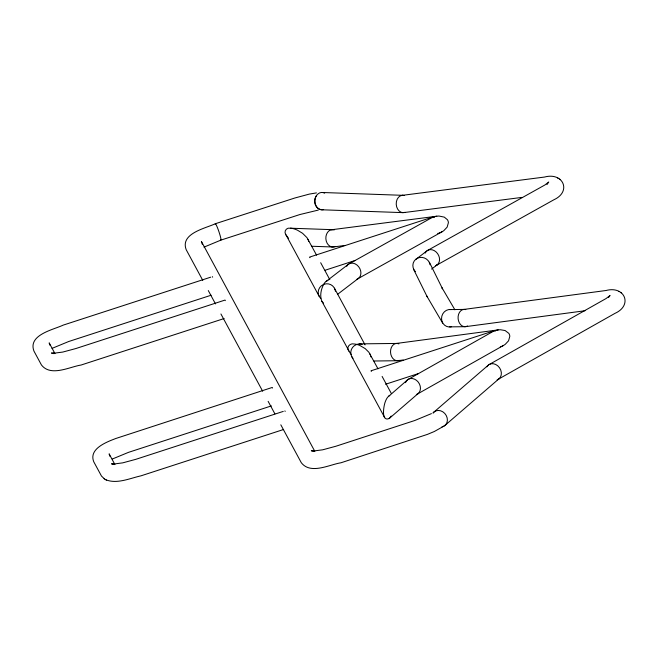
<?xml version="1.0" encoding="UTF-8"?>
<svg xmlns="http://www.w3.org/2000/svg" width="658" height="658" viewBox="0 0 658 658"><rect width="100%" height="100%" fill="white"/><g stroke="black" fill="none" stroke-linecap="round" stroke-linejoin="round"><path stroke-width="0.99" d="M433.795 216.795L434.214 217.527M495.392 331.064L495.063 330.612M546.946 184.577L548.739 182.027L544.923 184.964L427.527 250.476M608.486 297.581L610.048 295.491L606.076 298.535L489.108 364.581M323.604 209.589A8.677 7.065 88.3 0 1 321.392 209.762L320.956 209.688A8.653 7.468 -88 0 1 315.108 204.12A8.653 7.468 -88 0 1 316.572 195.459L316.876 195.056A8.677 7.065 88.3 0 1 324.665 193.139M407.335 380.02L387.726 397.136A163.373 30.712 74.6 0 0 385.341 401.602C383.713 405.493 380.801 422.049 389.199 418.521L418.266 393.426M389.199 418.521L390.21 417.452A163.373 30.712 74.6 0 0 391.173 416.021M433.137 412.928A8.677 7.394 53.8 0 1 433.77 412.229L488.368 365.1M445.186 425.224L499.077 378.704M348.395 264.277L325.463 281.92A124.51 27.488 74.9 0 0 323.752 284.207C321.014 289.323 319.591 295.829 321.894 301.348L350.253 353.297M388.73 396.075L389.75 395.4M337.48 294.406L358.47 278.342M415.708 259.482L427.165 250.714M431.599 269.089L437.348 264.68M326.195 281.27L328.013 280.39M444.183 425.981L434.305 431.516L427.461 434.37L340.976 462.78C329.535 464.548 310.609 474.837 301.298 462.714L280.818 424.813M52.072 348.37L68.662 341.527L211.095 295.236M408.445 379.255L492.431 331.829A16.598 16.277 -30.2 0 1 500.417 329.748L505.13 330.546L508.799 333.343A6.193 6.07 -30.2 0 1 509.81 336.361L508.56 340.803L505.286 344.29A16.491 16.162 -30.2 0 1 502.038 346.157M417.156 394.191L503.403 345.491M498.336 379.23L615.008 313.348C633.021 305.287 624.763 285.449 606.018 290.507L463.709 309.449M349.135 263.809L430.998 218.135A16.491 16.17 -26.5 0 1 433.803 216.934L433.819 216.918A16.573 16.261 -26.5 0 1 439.001 216.046L444.298 217.124L447.382 219.682A6.193 6.078 -26.5 0 1 448.394 222.7L447.144 227.133L443.862 230.613A16.598 16.286 -26.5 0 1 439.174 233.014M357.738 278.811L441.979 231.813M436.641 265.19L553.839 199.793C571.876 191.577 563.158 171.903 544.536 177.051L402.137 195.368M431.442 413.611L414.762 420.511L335.827 446.264L322.65 449.817L313.307 451.026L314.211 451.026L311.308 450.763L312.821 451.034M203.972 247.145L220.899 240.112L299.908 214.533L318.291 210.091M112.288 459.037L128.524 452.342L271.384 405.912M210.733 277.174L63.102 325.151C53.561 329.707 27.702 334.774 33.961 351.117L41.438 364.96C50.748 377.083 69.674 366.794 81.115 365.026L224.164 318.53M433.811 216.729L309.589 257.105L309.902 257.697M325.11 270.241L355.18 260.469M495.079 330.472L371.022 370.791L371.334 371.383M283.261 411.406L135.852 459.317L122.742 462.854L113.472 464.071L114.377 464.096L111.498 463.832L113.003 464.145M385.572 384.247L418.57 373.522M283.631 429.477L140.985 475.833C129.947 478.267 117.264 484.247 105.971 479.838M500.327 346.799L500.606 346.708A16.491 16.162 -30.2 0 0 501.322 346.445M465.535 326.656L584.995 310.749M396.034 343.501L498.196 329.897M398.123 360.666L403.206 359.992M403.831 212.592L521.835 197.408M331.632 229.741L436.772 216.219M333.606 246.923L344.784 245.483M316.432 192.901L309.342 194.094L294.776 198.017L215.347 223.728C205.806 228.293 179.938 233.351 186.198 249.695L202.779 280.374M449.932 309.581L464.12 309.416M449.702 326.87L465.124 326.689M359.087 343.879L396.848 343.443M373.917 361.003L397.3 360.732M332.487 229.675L290.417 228.203C286.452 227.207 283.368 231.575 285.967 234.865L319.188 296.347M322.42 192.498L402.992 195.327M321.869 209.787L402.976 212.633M311.621 246.248L332.751 246.989M290.417 228.203L291.716 228.342A163.373 42.153 69.4 0 1 297.539 230.234L302.565 233.294L306.965 237.645L316.572 255.131M321.4 209.754L320.94 209.688A8.677 7.065 88.3 0 1 315.363 204.103A8.677 7.065 88.3 0 1 316.605 195.401M212.353 276.64L212.649 277.174M284.889 410.88L285.177 411.406M53.923 353.634L51.447 353.009L54.359 353.272L53.446 353.272L62.79 352.063L75.966 348.51L225.02 300.073L225.332 300.657M557.515 177.907L557.959 178.162M559.481 179.091L559.942 179.363M618.824 291.371L619.268 291.634M620.79 292.555L621.251 292.826M113.086 463.939L113.538 464.211M272.552 388.039L272.239 387.455L115.824 438.491C106.974 441.896 88.476 448.649 93.749 461.768L101.488 476.071L104.532 478.966M323.489 303.083L321.894 301.348M104.079 478.695L106.407 480.093M53.52 353.305L53.964 353.601M350.706 353.831L351.199 354.358M288.434 238.188L285.967 234.865M454.9 309.803L442.036 287.867L442.53 288.804L429.378 262.238M442.678 323.136L427.026 296.454L413.471 269.073M427.297 296.914L426.795 295.977M378.005 368.825L368.908 352.285L365.272 348.658L359.794 345.45A123.589 35.861 69 0 0 356.924 344.463L356.225 344.299A123.342 35.795 69 0 0 354.21 343.986C349.949 342.802 345.902 347.325 348.798 351.15M320.685 262.731L329.839 279.683M334.453 288.22L365.058 344.866M382.117 376.425L391.28 393.385M351.734 356.587L384.724 417.641M314.837 451.388L201.406 241.453L202.393 244.472M208.29 290.573L215.495 303.906M220.932 313.973L262.665 391.222M268.143 401.355L274.888 413.833M54.976 353.642L49.161 342.876L50.074 345.368M114.936 464.606L109.121 453.839L109.976 456.356M369.944 353.897L370.602 355.46M308.026 239.298L308.816 241.371M370.816 356.447L370.857 356.916M415.387 271.655A8.809 8.414 33 0 1 417.542 258.166A8.809 8.414 33 0 1 430.102 264.771M425.644 252.302A8.686 6.925 57.4 0 1 437.545 253.552A8.686 6.925 57.4 0 1 435.456 265.758M425.216 253.1A8.686 6.925 57.4 0 1 425.422 252.688M215.24 224.057A8.661 0.839 71.3 0 1 218.991 231.871A8.661 0.839 71.3 0 1 220.529 239.816M451.306 326.804A8.809 8.25 -76 0 1 441.543 318.661A8.809 8.25 -76 0 1 450.993 309.507M405.098 212.328A8.702 6.769 86.5 0 1 396.223 204.251A8.702 6.769 86.5 0 1 404.275 195.492M467.517 326.006A8.686 6.539 85.4 0 1 458.132 318.867A8.686 6.539 85.4 0 1 465.774 309.589M487.413 366.07A8.702 7.131 56.1 0 1 499.504 367.732A8.702 7.131 56.1 0 1 497.127 379.839M486.92 366.843A8.702 7.131 56.1 0 1 487.15 366.448M434.066 411.957A8.677 7.394 53.8 0 1 446.264 415.552A8.677 7.394 53.8 0 1 442.003 426.836M433.071 413.002A8.653 7.748 49.2 0 1 433.729 412.286M335.07 289.701A8.644 8.48 -28.4 0 0 323.826 284.346L323.325 284.552A8.644 8.48 -28.4 0 0 320.783 298.461M335.21 290.211A8.644 8.48 -28.4 0 1 335.383 291.264M346.7 266.309A8.686 6.925 57.4 0 1 358.618 266.671A8.686 6.925 57.4 0 1 356.949 279.198M438.442 233.236A16.598 16.286 -26.5 0 1 437.702 233.425M335.267 246.437A8.702 6.769 86.5 0 1 325.866 238.788A8.702 6.769 86.5 0 1 334.182 229.938M352.968 358.314A8.644 8.48 -28.4 0 1 356.381 344.586L356.891 344.405A8.644 8.48 -28.4 0 1 362.213 344.438M399.332 360.362A8.686 6.539 85.4 0 1 390.523 351.989A8.686 6.539 85.4 0 1 398.896 343.871M405.92 381.805A8.702 7.131 56.1 0 1 418.143 381.961A8.702 7.131 56.1 0 1 416.349 394.603M405.558 382.668A8.702 7.131 56.1 0 1 405.723 382.224"/></g></svg>
